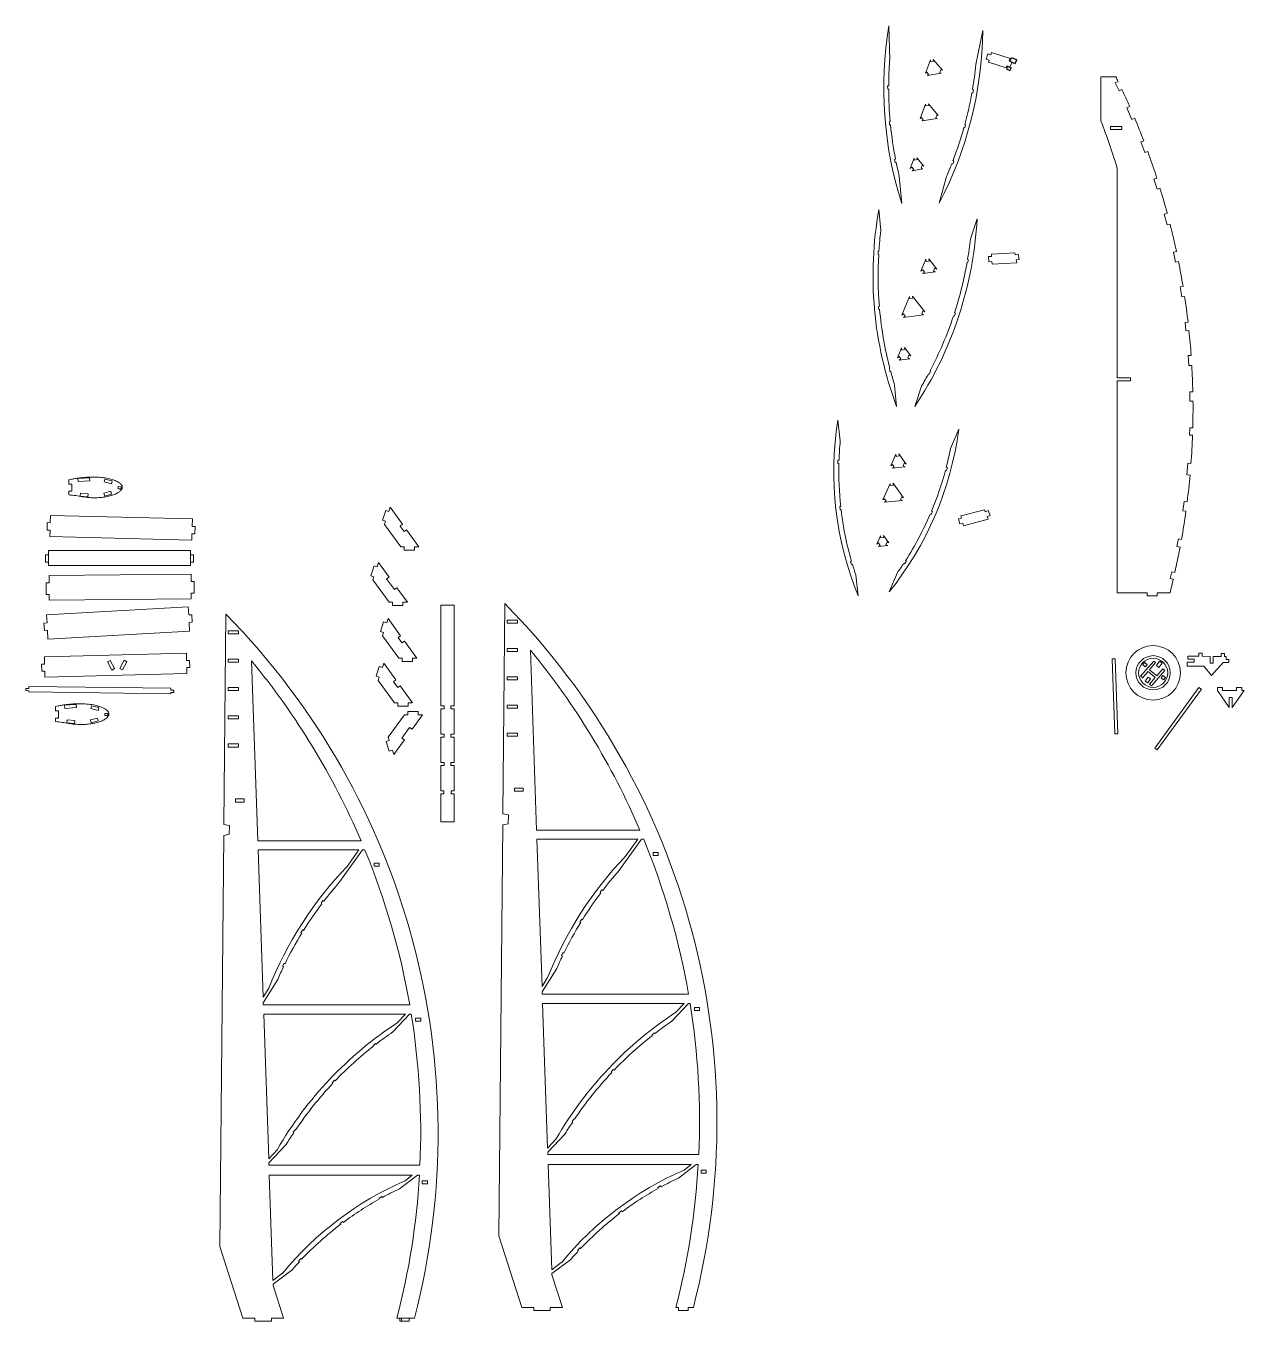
# Model space of a CAD drawing. Header units: millimetres. Extents: x -1108 to 1259, y -1005 to 1265.
# Drawn here: x -1065 to 142, y -93 to 1190 of the extents above; entities that cross this region are included whole.
import ezdxf

# ---------------------------------------------------------------- set-up
doc = ezdxf.new("R2010")
doc.units = ezdxf.units.MM

msp = doc.modelspace()

# ---------------------------------------------------------------- linework, layer by layer
at = {"color": 7, "linetype": 'Continuous', "lineweight": 15}
for p, q in [((-209.6, 1155.8), (-210.5, 1190.2)), ((-124.2, 1151.8), (-117.4, 1185.6)), ((-174.2, 1143.4), (-169.3, 1156.5)), ((-169.3, 1156.5), (-169.1, 1154.9)), ((-169.1, 1154.9), (-166.1, 1155.4)), ((-166.1, 1155.4), (-166.4, 1157)), ((-166.4, 1157), (-157.4, 1146.3)), ((-113.9, 1157.3), (-112.2, 1162.4)), ((-113.9, 1157.3), (-111.1, 1156.4)), ((-109.4, 1161.5), (-112.2, 1162.4)), ((-111.1, 1156.4), (-111.7, 1154.3)), ((-108.6, 1163.9), (-109.4, 1161.5)), ((-90.1, 1157.8), (-108.6, 1163.9)), ((-91.1, 1155.6), (-90.1, 1157.8)), ((-88.4, 1154.3), (-91.1, 1155.6)), ((-172.9, 1144.4), (-174.2, 1143.4)), ((-171, 1142.1), (-172.9, 1144.4)), ((-158.5, 1143.5), (-172.2, 1141.1)), ((-172.2, 1141.1), (-171, 1142.1)), ((-158.9, 1146.8), (-160, 1144)), ((-160, 1144), (-158.5, 1143.5)), ((-157.4, 1146.3), (-158.9, 1146.8)), ((-94.3, 1148.7), (-111.7, 1154.3)), ((-94.3, 1148.7), (-93.4, 1150.7)), ((-93.4, 1150.7), (-90.7, 1149.4)), ((-88.4, 1154.3), (-90.7, 1149.4)), ((-211.6, 1130.7), (-210.6, 1130.8)), ((-211.6, 1130.7), (-211.5, 1127.6)), ((-0.3, 1096.2), (-0.3, 1139.8)), ((-0.3, 1139.8), (14.5, 1139.8)), ((16.7, 1135.2), (13.9, 1133.9)), ((13.9, 1133.9), (17.8, 1125.9)), ((-211.5, 1127.6), (-210.6, 1127.6)), ((-127.3, 1123.7), (-128.1, 1123.9)), ((-127.6, 1127.1), (-126.6, 1126.9)), ((-126.6, 1126.9), (-127.3, 1123.7)), ((17.8, 1125.9), (20.5, 1127.2)), ((-179.3, 1098.4), (-174.1, 1112.5)), ((-174.1, 1112.5), (-173.9, 1111)), ((-173.9, 1111), (-170.9, 1111.5)), ((-170.9, 1111.5), (-171.2, 1113)), ((-171.2, 1113), (-161.6, 1101.4)), ((28.1, 1110.4), (25.2, 1109.1)), ((25.2, 1109.1), (30.2, 1097.6)), ((-209.9, 1095.5), (-209.1, 1095.5)), ((-209.9, 1095.5), (-209.8, 1092.3)), ((-209.8, 1092.3), (-208.8, 1092.3)), ((-178.2, 1099.3), (-179.3, 1098.4)), ((-176.3, 1097), (-178.2, 1099.3)), ((-162.6, 1098.6), (-177.4, 1096.1)), ((-177.4, 1096.1), (-176.3, 1097)), ((-162.9, 1101.9), (-164, 1099.1)), ((-164, 1099.1), (-162.6, 1098.6)), ((-161.6, 1101.4), (-162.9, 1101.9)), ((-135.2, 1092.6), (-134.4, 1092.4)), ((-134.4, 1092.4), (-135, 1089.3)), ((30.2, 1097.6), (33.1, 1098.8)), ((-135, 1089.3), (-136, 1089.5)), ((9.2, 1090.6), (20.5, 1090.6)), ((9.2, 1087.6), (9.2, 1090.6)), ((9.2, 1087.6), (20.5, 1087.6)), ((20.5, 1087.6), (20.5, 1090.6)), ((42.1, 1076.3), (39.2, 1075.3)), ((39.2, 1075.3), (43.1, 1064.7)), ((43.1, 1064.7), (46, 1065.8)), ((-204.8, 1057.9), (-203.8, 1058.1)), ((-204.8, 1057.9), (-204.3, 1054.8)), ((-204.3, 1054.8), (-203.2, 1054.9)), ((-189.2, 1049), (-185.5, 1059)), ((-185.5, 1059), (-185.2, 1057.1)), ((-185.2, 1057.1), (-182.2, 1057.7)), ((-182.2, 1057.7), (-182.6, 1059.5)), ((-182.6, 1059.5), (-175.7, 1051.3)), ((-147, 1053.3), (-148.1, 1053.7)), ((-146, 1056.3), (-147, 1053.3)), ((-146.9, 1056.7), (-146, 1056.3)), ((-197.6, 1014.4), (-200.2, 1041.4)), ((-187.8, 1050.2), (-189.2, 1049)), ((-185.8, 1047.9), (-187.8, 1050.2)), ((-176.8, 1048.5), (-187.3, 1046.7)), ((-187.3, 1046.7), (-185.8, 1047.9)), ((-177.5, 1052), (-178.5, 1049.1)), ((-178.5, 1049.1), (-176.8, 1048.5)), ((-175.7, 1051.3), (-177.5, 1052)), ((-160.6, 1014.7), (-153.4, 1040.9)), ((15.9, 841.5), (15.9, 1048.8)), ((55.1, 1039.4), (52.2, 1038.4)), ((52.2, 1038.4), (55.3, 1028.6)), ((55.3, 1028.6), (58.2, 1029.5)), ((-218.3, 987.4), (-220.2, 1008.4)), ((65.4, 1004.5), (62.4, 1003.7)), ((62.4, 1003.7), (65.2, 993.1)), ((-129.6, 979.1), (-123, 999.1)), ((65.2, 993.1), (68.2, 993.8)), ((-221.1, 967), (-220.2, 967)), ((-221.1, 967), (-221, 963.8)), ((-221, 963.8), (-220.4, 963.8)), ((-85.6, 965.5), (-108.8, 964)), ((-108.7, 961.8), (-108.8, 964)), ((-85.6, 965.5), (-85.2, 963.4)), ((-85.2, 963.4), (-82.2, 963.9)), ((-82.2, 963.9), (-81.3, 958.9)), ((74.5, 966.7), (71.5, 966.1)), ((71.5, 966.1), (73.6, 956.1)), ((-173.8, 959), (-178.7, 947.1)), ((-173.5, 956.8), (-173.8, 959)), ((-170.5, 957.2), (-173.5, 956.8)), ((-170.9, 959.4), (-170.5, 957.2)), ((-163, 949.3), (-170.9, 959.4)), ((-166.2, 947.3), (-165.1, 950.1)), ((-165.1, 950.1), (-163, 949.3)), ((-132.4, 955.5), (-133, 955.7)), ((-132.4, 958.8), (-131.6, 958.6)), ((-131.6, 958.6), (-132.4, 955.5)), ((-111.7, 961.6), (-108.7, 961.8)), ((-111.4, 956.6), (-111.7, 961.6)), ((-108.4, 956.8), (-111.4, 956.6)), ((-108.2, 954), (-108.4, 956.8)), ((-83.7, 955.6), (-108.2, 954)), ((-81.3, 958.9), (-84.2, 958.3)), ((-84.2, 958.3), (-83.7, 955.6)), ((73.6, 956.1), (76.6, 956.7)), ((-178.7, 947.1), (-176.9, 948.5)), ((-176.9, 948.5), (-175, 946.1)), ((-176.8, 944.8), (-164.1, 946.5)), ((-175, 946.1), (-176.8, 944.8)), ((-164.1, 946.5), (-166.2, 947.3)), ((81, 932.2), (78.1, 931.7)), ((78.1, 931.7), (79.7, 921.7)), ((-220.8, 912.3), (-219.8, 912.5)), ((-220.8, 912.3), (-220.4, 909.2)), ((-197.6, 903.7), (-190.1, 922.2)), ((-190.1, 922.2), (-189.8, 920.2)), ((-189.8, 920.2), (-186.8, 920.6)), ((-186.8, 920.6), (-187.1, 922.6)), ((-187.1, 922.6), (-174.9, 906.8)), ((79.7, 921.7), (82.6, 922.1)), ((-220.4, 909.2), (-219.5, 909.3)), ((-196, 905), (-197.6, 903.7)), ((-194.2, 902.6), (-196, 905)), ((-176, 904), (-195.8, 901.3)), ((-195.8, 901.3), (-194.2, 902.6)), ((-176.8, 907.6), (-177.9, 904.8)), ((-177.9, 904.8), (-176, 904)), ((-174.9, 906.8), (-176.8, 907.6)), ((-145.6, 902.5), (-146.4, 902.8)), ((-144.5, 905.5), (-145.6, 902.5)), ((-145.4, 905.8), (-144.5, 905.5)), ((86, 896.6), (83, 896.2)), ((83, 896.2), (83.9, 888)), ((83.9, 888), (86.9, 888.3)), ((-202, 861.4), (-198, 871.3)), ((-200.3, 862.7), (-202, 861.4)), ((-198.5, 860.3), (-200.3, 862.7)), ((-189.6, 860.5), (-200.2, 859)), ((-200.2, 859), (-198.5, 860.3)), ((-198, 871.3), (-197.7, 869.1)), ((-197.7, 869.1), (-194.7, 869.5)), ((-194.7, 869.5), (-195, 871.7)), ((-195, 871.7), (-188.5, 863.2)), ((-190.5, 864.1), (-191.6, 861.3)), ((-191.6, 861.3), (-189.6, 860.5)), ((-188.5, 863.2), (-190.5, 864.1)), ((89, 863.8), (86.1, 863.6)), ((86.1, 863.6), (86.7, 853.6)), ((-209.7, 851), (-209.4, 851)), ((-209.7, 851), (-209.3, 847.8)), ((-209.3, 847.8), (-208.5, 847.9)), ((-169.3, 848.3), (-170.4, 845.3)), ((-169.6, 848.4), (-169.3, 848.3)), ((86.7, 853.6), (89.7, 853.8)), ((-202.7, 813.2), (-204.7, 834.4)), ((-170.4, 845.3), (-171.1, 845.6)), ((15.9, 841.5), (28.9, 841.5)), ((15.9, 628.5), (15.9, 838.5)), ((28.9, 838.5), (15.9, 838.5)), ((28.9, 841.5), (28.9, 838.5)), ((-184.7, 813.1), (-178, 833.4)), ((90.7, 827.7), (87.7, 827.7)), ((87.7, 827.7), (87.9, 818.3)), ((87.9, 818.3), (90.9, 818.3)), ((-258.5, 779), (-260.9, 799.5)), ((-149.3, 771.5), (-141.1, 790.6)), ((87.6, 792), (87.4, 784.9)), ((87.4, 784.9), (90.4, 784.8)), ((90.7, 791.9), (87.6, 792)), ((-260.9, 760), (-259.8, 760)), ((-260.9, 760), (-260.8, 756.8)), ((-203.5, 765.8), (-208.5, 754.5)), ((-203.3, 763.7), (-203.5, 765.8)), ((-200.3, 764.1), (-203.3, 763.7)), ((-200.5, 766.1), (-200.3, 764.1)), ((-193.2, 756.1), (-200.5, 766.1)), ((-260.8, 756.8), (-259.9, 756.8)), ((-208.5, 754.5), (-206.9, 755.7)), ((-206.9, 755.7), (-205.1, 753.3)), ((-206.8, 752.1), (-194.4, 753.3)), ((-205.1, 753.3), (-206.8, 752.1)), ((-196.3, 754.2), (-195.1, 756.9)), ((-194.4, 753.3), (-196.3, 754.2)), ((-195.1, 756.9), (-193.2, 756.1)), ((-153.4, 749.6), (-154.3, 749.9)), ((-153.5, 753), (-152.4, 752.7)), ((-152.4, 752.7), (-153.4, 749.6)), ((85.9, 756.9), (84.9, 745.3)), ((84.9, 745.3), (88, 745.1)), ((88.9, 756.7), (85.9, 756.9)), ((-1022.7, 736.2), (-1022.7, 740.4)), ((-1019.7, 736.2), (-1022.7, 736.2)), ((-1019.7, 729.1), (-1019.7, 736.2)), ((-1002.4, 742.6), (-1013.9, 741.7)), ((-1013.9, 741.7), (-1013.6, 738.7)), ((-1013.6, 738.7), (-1002.1, 739.6)), ((-1002.1, 739.6), (-1002.4, 742.6)), ((-987, 741.3), (-987.7, 738.4)), ((-987.7, 738.4), (-980.5, 736.6)), ((-979.8, 739.5), (-987, 741.3)), ((-980.5, 736.6), (-979.8, 739.5)), ((-971, 733.7), (-974, 733.8)), ((-974, 733.8), (-974, 731.6)), ((-974, 731.6), (-971, 731.6)), ((-971, 731.6), (-971, 733.7)), ((-216.4, 720.6), (-209.2, 736.8)), ((-209.2, 736.8), (-209, 734.8)), ((-209, 734.8), (-206, 735.1)), ((-206, 735.1), (-206.2, 737.1)), ((-206.2, 737.1), (-195.8, 722.8)), ((-1022.7, 725.6), (-1022.7, 729.1)), ((-1022.7, 729.1), (-1019.7, 729.1)), ((-1011.1, 727.4), (-1011.4, 724.4)), ((-1011.4, 724.4), (-1004, 723.7)), ((-1003.7, 726.6), (-1011.1, 727.4)), ((-1004, 723.7), (-1003.7, 726.6)), ((-981.3, 729.1), (-988, 727.3)), ((-988, 727.3), (-987.2, 724.4)), ((-987.2, 724.4), (-980.5, 726.2)), ((-980.5, 726.2), (-981.3, 729.1)), ((-214.7, 721.8), (-216.4, 720.6)), ((-213, 719.4), (-214.7, 721.8)), ((-197, 720.1), (-214.6, 718.2)), ((-214.6, 718.2), (-213, 719.4)), ((-197.6, 723.6), (-198.8, 720.9)), ((-198.8, 720.9), (-197, 720.1)), ((-195.8, 722.8), (-197.6, 723.6)), ((82.1, 719.1), (80.8, 709.7)), ((85.1, 718.7), (82.1, 719.1)), ((-712, 700.4), (-708.9, 710.2)), ((-708.9, 710.2), (-705.8, 709.2)), ((-705.8, 709.2), (-704.4, 713.4)), ((-704.4, 713.4), (-692.1, 696.4)), ((-259, 714), (-258.1, 714.1)), ((-259, 714), (-258.7, 710.8)), ((-258.7, 710.8), (-257.7, 710.9)), ((-168.5, 706.1), (-169.4, 706.5)), ((-167.3, 709.1), (-168.5, 706.1)), ((-168.2, 709.4), (-167.3, 709.1)), ((-115.7, 710.9), (-139, 704.7)), ((-115.7, 710.9), (-114.9, 708.8)), ((-114.9, 708.8), (-112.1, 710)), ((-112.1, 710), (-110.2, 705.2)), ((80.8, 709.7), (83.9, 709.3)), ((-1044.4, 690.7), (-1044.2, 698.1)), ((-1041.2, 698), (-1044.2, 698.1)), ((-1041.2, 698), (-1041, 705.3)), ((-1041, 705.3), (-900.4, 701.7)), ((-900.6, 694.4), (-900.4, 701.7)), ((-900.6, 694.4), (-897.6, 694.3)), ((-897.6, 694.3), (-897.8, 686.9)), ((-709, 699.4), (-712, 700.4)), ((-710, 696.2), (-709, 699.4)), ((-693.9, 674), (-710, 696.2)), ((-694.5, 694.6), (-692.1, 696.4)), ((-690.6, 689.2), (-694.5, 694.6)), ((-141.3, 701.8), (-138.4, 702.6)), ((-140, 696.9), (-141.3, 701.8)), ((-137.1, 697.6), (-140, 696.9)), ((-138.4, 702.6), (-139, 704.7)), ((-136.4, 695), (-137.1, 697.6)), ((-111.9, 701.5), (-136.4, 695)), ((-110.2, 705.2), (-113, 704.1)), ((-113, 704.1), (-111.9, 701.5)), ((-1041.4, 690.6), (-1044.4, 690.7)), ((-1041.6, 684.2), (-1041.4, 690.6)), ((-1041.6, 684.2), (-900.9, 680.6)), ((-900.9, 680.6), (-900.8, 687)), ((-900.8, 687), (-897.8, 686.9)), ((-690.6, 689.2), (-688.2, 691)), ((-688.2, 691), (-675.9, 674)), ((-222.3, 676.7), (-218.6, 685)), ((-218.6, 685), (-218.4, 683)), ((-218.4, 683), (-215.4, 683.3)), ((-215.4, 683.3), (-215.7, 685.4)), ((-215.7, 685.4), (-210.3, 678)), ((76.4, 681.9), (75, 674.4)), ((79.5, 681.4), (76.4, 681.9)), ((-1043, 666.1), (-1043, 670.4)), ((-1043, 670.4), (-902.3, 670.4)), ((-902.3, 670.4), (-902.3, 666.1)), ((-690.5, 674), (-693.9, 674)), ((-690.5, 670.8), (-690.5, 674)), ((-680.3, 670.8), (-690.5, 670.8)), ((-675.9, 674), (-680.3, 674)), ((-680.3, 674), (-680.3, 670.8)), ((-220.6, 678), (-222.3, 676.7)), ((-218.9, 675.5), (-220.6, 678)), ((-220.6, 674.3), (-218.9, 675.5)), ((-211.5, 675.3), (-220.6, 674.3)), ((-212.2, 678.9), (-213.4, 676.1)), ((-213.4, 676.1), (-211.5, 675.3)), ((-210.3, 678), (-212.2, 678.9)), ((75, 674.4), (78.1, 673.8)), ((-1043, 666.1), (-1046, 666.1)), ((-1046, 658.9), (-1046, 666.1)), ((-1043, 658.9), (-1046, 658.9)), ((-1043, 658.9), (-1043, 666.1)), ((-1043, 655.6), (-1043, 658.9)), ((-902.3, 655.6), (-1043, 655.6)), ((-902.3, 666.1), (-902.3, 658.9)), ((-902.3, 666.1), (-899.3, 666.1)), ((-902.3, 658.9), (-902.3, 655.6)), ((-902.3, 658.9), (-899.3, 658.9)), ((-899.3, 666.1), (-899.3, 658.9)), ((-723.6, 645.5), (-720.4, 655.3)), ((-720.4, 655.3), (-717.4, 654.3)), ((-717.4, 654.3), (-716, 658.5)), ((-716, 658.5), (-705.6, 644.1)), ((-248.4, 659.6), (-247.4, 659.9)), ((-248.4, 659.6), (-247.4, 656.6)), ((-247.4, 656.6), (-246.5, 656.9)), ((-194.8, 657.4), (-195.6, 657.9)), ((-193, 660), (-194.8, 657.4)), ((-193.8, 660.6), (-193, 660)), ((-1042.4, 645.7), (-901.7, 646.9)), ((-1042.3, 638.6), (-1042.4, 645.7)), ((-901.6, 639.8), (-901.7, 646.9)), ((-720.5, 644.5), (-723.6, 645.5)), ((-721.6, 641.3), (-720.5, 644.5)), ((-708, 642.3), (-705.6, 644.1)), ((-700.3, 631.8), (-708, 642.3)), ((-240.7, 625.4), (-243.1, 646.2)), ((-210.1, 629.4), (-201.8, 648.7)), ((69.8, 649.4), (68.3, 642.9)), ((68.3, 642.9), (71.4, 642.2)), ((72.9, 648.7), (69.8, 649.4)), ((-1042.3, 638.6), (-1045.3, 638.5)), ((-1045.2, 627), (-1045.3, 638.5)), ((-901.6, 639.8), (-898.6, 639.8)), ((-898.6, 639.8), (-898.5, 628.3)), ((-705.5, 619.2), (-721.6, 641.3)), ((-697.9, 633.5), (-700.3, 631.8)), ((-697.9, 633.5), (-687.4, 619.2)), ((-1042.2, 627), (-1045.2, 627)), ((-1042.2, 621.4), (-1042.2, 627)), ((-1042.2, 621.4), (-901.5, 622.6)), ((-901.5, 628.3), (-898.5, 628.3)), ((-901.5, 622.6), (-901.5, 628.3)), ((-702.1, 619.2), (-705.5, 619.2)), ((-702.1, 615.9), (-702.1, 619.2)), ((-691.8, 615.9), (-702.1, 615.9)), ((-687.4, 619.2), (-691.8, 619.2)), ((-691.8, 619.2), (-691.8, 615.9)), ((-654.3, 616.3), (-654.3, 516.5)), ((-641.2, 616.3), (-654.3, 616.3)), ((-641.2, 516.5), (-641.2, 616.3)), ((-590.8, 617.9), (-592.8, 409.6)), ((45.5, 628.5), (15.9, 628.5)), ((45.5, 625.5), (45.5, 628.5)), ((45.5, 625.5), (55.5, 625.5)), ((68.1, 628.5), (55.5, 628.5)), ((55.5, 625.5), (55.5, 628.5)), ((-1044.9, 606.9), (-904.4, 614.8)), ((-1044.4, 598.8), (-1044.9, 606.9)), ((-904, 606.8), (-904.4, 614.8)), ((-904, 606.8), (-901, 606.9)), ((-901, 606.9), (-900.6, 599.5)), ((-867.1, 607.3), (-869.1, 399)), ((-707.9, 598.9), (-706.5, 603.1)), ((-706.5, 603.1), (-694.1, 586.1)), ((-1044.4, 598.8), (-1047.4, 598.6)), ((-1047, 591.2), (-1047.4, 598.6)), ((-1044, 591.4), (-1047, 591.2)), ((-1043.5, 582.7), (-1044, 591.4)), ((-1043.5, 582.7), (-903.1, 590.7)), ((-903.6, 599.3), (-900.6, 599.5)), ((-903.1, 590.7), (-903.6, 599.3)), ((-865, 590.8), (-854.7, 590.8)), ((-865, 587.8), (-865, 590.8)), ((-854.7, 587.8), (-854.7, 590.8)), ((-714.1, 590.2), (-711, 599.9)), ((-711, 599.9), (-707.9, 598.9)), ((-578.4, 601.4), (-588.7, 601.4)), ((-588.7, 598.4), (-588.7, 601.4)), ((-578.4, 598.4), (-588.7, 598.4)), ((-578.4, 601.4), (-578.4, 598.4)), ((-865, 587.8), (-854.7, 587.8)), ((-711.1, 589.2), (-714.1, 590.2)), ((-712.1, 585.9), (-711.1, 589.2)), ((-696, 563.8), (-712.1, 585.9)), ((-696.6, 584.3), (-694.1, 586.1)), ((-692.8, 579.1), (-696.6, 584.3)), ((-692.8, 579.1), (-690.3, 580.8)), ((-690.3, 580.8), (-677.9, 563.8)), ((-1046.9, 565), (-906.3, 568.7)), ((-1046.8, 557.9), (-1046.9, 565)), ((-906.1, 561.6), (-906.3, 568.7)), ((-578.4, 573.4), (-588.7, 573.4)), ((-588.7, 570.4), (-588.7, 573.4)), ((-578.4, 570.4), (-588.7, 570.4)), ((-578.4, 573.4), (-578.4, 570.4)), ((-565.5, 571.7), (-559.4, 393.3)), ((85.8, 565.9), (85.7, 562.9)), ((96.5, 565.8), (85.8, 565.9)), ((96.5, 565.8), (96.6, 568.8)), ((96.6, 568.8), (100, 568.7)), ((100, 565.7), (100, 568.7)), ((108, 565.6), (100, 565.7)), ((108, 565.6), (107.9, 558.9)), ((110.9, 558.8), (111, 565.6)), ((118.9, 565.5), (111, 565.6)), ((118.9, 565.5), (118.9, 568.5)), ((118.9, 568.5), (122.2, 568.4)), ((122.2, 565.4), (122.2, 568.4)), ((123.6, 565.4), (122.2, 565.4)), ((123.6, 565.4), (123.6, 562.4)), ((-1046.8, 557.9), (-1049.8, 557.8)), ((-1049.6, 550.9), (-1049.8, 557.8)), ((-981.9, 561.6), (-984.5, 560.1)), ((-984.5, 560.1), (-980.1, 552)), ((-977.5, 553.5), (-981.9, 561.6)), ((-980.1, 552), (-977.5, 553.5)), ((-968.1, 561.7), (-972.3, 553.5)), ((-972.3, 553.5), (-969.7, 552.1)), ((-969.7, 552.1), (-965.4, 560.3)), ((-965.4, 560.3), (-968.1, 561.7)), ((-906.1, 561.6), (-903.1, 561.6)), ((-905.9, 554.6), (-902.9, 554.7)), ((-905.8, 548.7), (-905.9, 554.6)), ((-903.1, 561.6), (-902.9, 554.7)), ((-865, 562.8), (-854.7, 562.8)), ((-865, 559.8), (-865, 562.8)), ((-865, 559.8), (-854.7, 559.8)), ((-854.7, 559.8), (-854.7, 562.8)), ((-841.8, 561.1), (-835.6, 382.7)), ((-718.4, 546), (-715.3, 555.7)), ((-715.3, 555.7), (-712.2, 554.7)), ((-712.2, 554.7), (-710.8, 558.9)), ((-710.8, 558.9), (-698.7, 542.2)), ((-692.6, 563.8), (-696, 563.8)), ((-692.6, 560.5), (-692.6, 563.8)), ((-682.4, 560.5), (-692.6, 560.5)), ((-677.9, 563.8), (-682.4, 563.8)), ((-682.4, 563.8), (-682.4, 560.5)), ((13.8, 563.3), (10.8, 563.2)), ((13.5, 488.8), (10.8, 563.2)), ((16.5, 488.9), (13.8, 563.3)), ((52, 561), (38.8, 546)), ((42.8, 559.6), (41.1, 557.2)), ((41.1, 557.2), (43.9, 555.2)), ((45.6, 557.6), (42.8, 559.6)), ((43.9, 555.2), (45.6, 557.6)), ((53.9, 559.4), (47.9, 552.4)), ((55, 546.2), (47.9, 552.4)), ((52, 561), (53.9, 559.4)), ((57.7, 560.7), (54.7, 556.4)), ((54.7, 556.4), (57.1, 554.7)), ((61, 553.2), (55, 546.2)), ((57.1, 554.7), (60.2, 558.9)), ((60.2, 558.9), (57.7, 560.7)), ((63, 551.5), (61, 553.2)), ((85.2, 559.9), (85.2, 556)), ((91.9, 559.8), (85.2, 559.9)), ((85.2, 556), (101.5, 555.8)), ((85.7, 562.9), (92, 562.8)), ((92, 562.8), (91.9, 559.8)), ((101.5, 555.8), (109.3, 546.8)), ((107.9, 558.9), (110.9, 558.8)), ((109.3, 546.8), (120.9, 559.4)), ((126.4, 559.4), (120.9, 559.4)), ((126.4, 562.4), (123.6, 562.4)), ((126.4, 559.4), (126.4, 562.4)), ((-1046.6, 550.9), (-1049.6, 550.9)), ((-1046.4, 545), (-1046.6, 550.9)), ((-1046.4, 545), (-905.8, 548.7)), ((-715.4, 545), (-718.4, 546)), ((-716.4, 541.8), (-715.4, 545)), ((-700.3, 519.6), (-716.4, 541.8)), ((-701.1, 540.4), (-698.7, 542.2)), ((-696.9, 534.6), (-701.1, 540.4)), ((-578.4, 545.4), (-588.7, 545.4)), ((-588.7, 542.4), (-588.7, 545.4)), ((-578.4, 542.4), (-588.7, 542.4)), ((-578.4, 545.4), (-578.4, 542.4)), ((38.8, 546), (40.8, 544.3)), ((40.8, 544.3), (46.4, 550.7)), ((46.5, 545), (43.6, 541.1)), ((43.6, 541.1), (46.1, 539.4)), ((46.1, 539.4), (48.9, 543.3)), ((46.4, 550.7), (53.5, 544.5)), ((48.9, 543.3), (46.5, 545)), ((47.8, 538.1), (53.5, 544.5)), ((63, 551.5), (49.8, 536.4)), ((60.9, 546.6), (59.2, 544.1)), ((59.2, 544.1), (61.9, 542.2)), ((63.7, 544.6), (60.9, 546.6)), ((61.9, 542.2), (63.7, 544.6)), ((-1065.3, 531.7), (-1065.3, 533.8)), ((-1062.3, 533.7), (-1065.3, 533.8)), ((-1062.3, 531.6), (-1065.3, 531.7)), ((-1062.3, 533.7), (-1062.3, 535.9)), ((-1062.3, 535.9), (-921.6, 534.1)), ((-1062.3, 530.3), (-1062.3, 531.6)), ((-1062.3, 530.3), (-921.7, 528.6)), ((-921.7, 528.6), (-921.6, 529.9)), ((-921.6, 532), (-921.6, 534.1)), ((-921.6, 532), (-918.6, 532)), ((-921.6, 529.9), (-918.6, 529.9)), ((-918.6, 532), (-918.6, 529.9)), ((-865, 534.8), (-854.7, 534.8)), ((-865, 531.8), (-865, 534.8)), ((-865, 531.8), (-854.7, 531.8)), ((-854.7, 531.8), (-854.7, 534.8)), ((-696.9, 534.6), (-694.4, 536.3)), ((-694.4, 536.3), (-682.3, 519.6)), ((49.8, 536.4), (47.8, 538.1)), ((96.8, 534.9), (53, 474.7)), ((55.5, 472.9), (99.3, 533.1)), ((96.8, 534.9), (99.3, 533.1)), ((115.1, 531.7), (115.1, 534.7)), ((115.1, 534.7), (120, 534.7)), ((115.1, 531.7), (126.7, 515)), ((120, 531.7), (120, 534.7)), ((134, 531.7), (120, 531.7)), ((129.7, 515), (141.5, 531.7)), ((134, 531.7), (134, 534.7)), ((134, 534.7), (139.2, 534.7)), ((139.2, 531.7), (139.2, 534.7)), ((141.5, 531.7), (139.2, 531.7)), ((-1035.9, 515.8), (-1035.9, 511.6)), ((-1015.6, 518), (-1027.1, 517.1)), ((-1027.1, 517.1), (-1026.8, 514.1)), ((-1026.8, 514.1), (-1015.3, 515)), ((-1015.3, 515), (-1015.6, 518)), ((-1000.2, 516.7), (-1000.9, 513.8)), ((-1000.9, 513.8), (-993.7, 512)), ((-993, 514.9), (-1000.2, 516.7)), ((-993.7, 512), (-993, 514.9)), ((-696.9, 519.6), (-700.3, 519.6)), ((-696.9, 516.4), (-696.9, 519.6)), ((-686.7, 516.4), (-696.9, 516.4)), ((-682.3, 519.6), (-686.7, 519.6)), ((-686.7, 519.6), (-686.7, 516.4)), ((-651.1, 516.5), (-654.3, 516.5)), ((-654.3, 513.5), (-654.3, 488.5)), ((-654.3, 513.5), (-651.1, 513.5)), ((-651.1, 513.5), (-651.1, 516.5)), ((-641.2, 516.5), (-644.4, 516.5)), ((-644.4, 516.5), (-644.4, 513.5)), ((-644.4, 513.5), (-641.2, 513.5)), ((-641.2, 488.5), (-641.2, 513.5)), ((-578.4, 517.4), (-588.7, 517.4)), ((-588.7, 514.4), (-588.7, 517.4)), ((-578.4, 514.4), (-588.7, 514.4)), ((-578.4, 517.4), (-578.4, 514.4)), ((126.7, 524.9), (126.7, 515)), ((129.7, 524.9), (126.7, 524.9)), ((129.7, 515), (129.7, 524.9)), ((-1032.9, 511.6), (-1035.9, 511.6)), ((-1035.9, 504.5), (-1035.9, 501)), ((-1035.9, 504.5), (-1032.9, 504.5)), ((-1032.9, 504.5), (-1032.9, 511.6)), ((-1024.4, 502.8), (-1024.7, 499.8)), ((-1017, 502), (-1024.4, 502.8)), ((-1017.3, 499), (-1017, 502)), ((-994.5, 504.5), (-1001.2, 502.7)), ((-1001.2, 502.7), (-1000.5, 499.8)), ((-1000.5, 499.8), (-993.7, 501.6)), ((-993.7, 501.6), (-994.5, 504.5)), ((-984.2, 509.1), (-987.2, 509.1)), ((-987.2, 509.1), (-987.2, 507)), ((-987.2, 507), (-984.2, 506.9)), ((-984.2, 506.9), (-984.2, 509.1)), ((-865, 506.8), (-854.7, 506.8)), ((-865, 503.8), (-865, 506.8)), ((-865, 503.8), (-854.7, 503.8)), ((-854.7, 503.8), (-854.7, 506.8)), ((-690.4, 507.8), (-706.5, 485.6)), ((-687, 507.8), (-690.4, 507.8)), ((-687, 511), (-687, 507.8)), ((-676.7, 511), (-687, 511)), ((-682.8, 493.4), (-672.3, 507.8)), ((-676.7, 507.8), (-676.7, 511)), ((-672.3, 507.8), (-676.7, 507.8)), ((-1024.7, 499.8), (-1017.3, 499)), ((-685.2, 495.2), (-692.9, 484.6)), ((-682.8, 493.4), (-685.2, 495.2)), ((-651, 488.5), (-654.3, 488.5)), ((-651, 485.5), (-651, 488.5)), ((-641.2, 488.5), (-644.5, 488.5)), ((-644.5, 488.5), (-644.5, 485.5)), ((-578.4, 489.4), (-588.7, 489.4)), ((-588.7, 486.4), (-588.7, 489.4)), ((-578.4, 489.4), (-578.4, 486.4)), ((13.5, 488.8), (16.5, 488.9)), ((-865, 478.8), (-854.7, 478.8)), ((-865, 475.8), (-865, 478.8)), ((-865, 475.8), (-854.7, 475.8)), ((-854.7, 475.8), (-854.7, 478.8)), ((-705.4, 482.4), (-708.5, 481.4)), ((-708.5, 481.4), (-705.3, 471.6)), ((-706.5, 485.6), (-705.4, 482.4)), ((-700.9, 468.4), (-690.4, 482.8)), ((-692.9, 484.6), (-690.4, 482.8)), ((-654.3, 485.5), (-654.3, 460.5)), ((-654.3, 485.5), (-651, 485.5)), ((-644.5, 485.5), (-641.2, 485.5)), ((-641.2, 460.5), (-641.2, 485.5)), ((-578.4, 486.4), (-588.7, 486.4)), ((-705.3, 471.6), (-702.2, 472.6)), ((-702.2, 472.6), (-700.9, 468.4)), ((55.5, 472.9), (53, 474.7)), ((-651, 460.5), (-654.3, 460.5)), ((-654.3, 457.5), (-654.3, 432.5)), ((-654.3, 457.5), (-651, 457.5)), ((-651, 457.5), (-651, 460.5)), ((-641.2, 460.5), (-644.5, 460.5)), ((-644.5, 460.5), (-644.5, 457.5)), ((-644.5, 457.5), (-641.2, 457.5)), ((-641.2, 432.5), (-641.2, 457.5)), ((-849.1, 424.3), (-857.7, 424.3)), ((-857.7, 421.3), (-857.7, 424.3)), ((-849.1, 421.3), (-849.1, 424.3)), ((-651.4, 432.5), (-654.3, 432.5)), ((-654.3, 429.5), (-654.3, 401.5)), ((-654.3, 429.5), (-651.4, 429.5)), ((-651.4, 429.5), (-651.4, 432.5)), ((-641.2, 432.5), (-644.1, 432.5)), ((-644.1, 432.5), (-644.1, 429.5)), ((-644.1, 429.5), (-641.2, 429.5)), ((-641.2, 401.5), (-641.2, 429.5)), ((-581.4, 434.9), (-572.8, 434.9)), ((-581.4, 431.9), (-581.4, 434.9)), ((-581.4, 431.9), (-572.8, 431.9)), ((-572.8, 434.9), (-572.8, 431.9)), ((-849.1, 421.3), (-857.7, 421.3)), ((-869.1, 399), (-863.5, 397.9)), ((-863.5, 397.9), (-863.8, 389.3)), ((-654.3, 401.5), (-641.2, 401.5)), ((-592.9, 398.7), (-596.9, -8.6)), ((-587.5, 399.8), (-592.9, 398.7)), ((-592.8, 409.6), (-587.3, 408.5)), ((-587.3, 408.5), (-587.5, 399.8)), ((-869.2, 388.1), (-873.1, -19.2)), ((-863.8, 389.3), (-869.2, 388.1)), ((-559.4, 393.3), (-457, 393.3)), ((-835.6, 382.7), (-733.3, 382.7)), ((-735.4, 373.8), (-835.3, 373.8)), ((-835.3, 373.8), (-830.3, 227.9)), ((-754.3, 342.5), (-731.7, 373.8)), ((-735.4, 373.8), (-747.2, 357.4)), ((-729.5, 373.8), (-731.7, 373.8)), ((-459.2, 384.4), (-559.1, 384.4)), ((-559.1, 384.4), (-554, 238.5)), ((-478, 353.1), (-455.5, 384.4)), ((-459.2, 384.4), (-470.9, 368)), ((-453.2, 384.4), (-455.5, 384.4)), ((-720.3, 360.7), (-715.2, 360.7)), ((-720.3, 357.7), (-720.3, 360.7)), ((-715.2, 360.7), (-715.2, 357.7)), ((-438.9, 371.3), (-444, 371.3)), ((-444, 371.3), (-444, 368.3)), ((-444, 368.3), (-438.9, 368.3)), ((-438.9, 368.3), (-438.9, 371.3)), ((-715.2, 357.7), (-720.3, 357.7)), ((-494.7, 334.3), (-496.5, 331.7)), ((-494.7, 334.3), (-493.9, 333.8)), ((-771, 323.7), (-772.8, 321.1)), ((-772.8, 321.1), (-772.1, 320.6)), ((-770.2, 323.2), (-771, 323.7)), ((-496.5, 331.7), (-495.8, 331.2)), ((-514.6, 305.2), (-516.5, 302.6)), ((-516.5, 302.6), (-515.7, 302)), ((-514.6, 305.2), (-514, 304.7)), ((-790.9, 294.6), (-792.8, 292)), ((-792.8, 292), (-792, 291.4)), ((-790.3, 294.1), (-790.9, 294.6)), ((-533.3, 272.2), (-534.8, 269.4)), ((-533.3, 272.2), (-532.4, 271.7)), ((-809.5, 261.6), (-811, 258.8)), ((-811, 258.8), (-810, 258.2)), ((-808.6, 261.1), (-809.5, 261.6)), ((-534.8, 269.4), (-533.8, 268.8)), ((-830.1, 222.5), (-815.8, 245.6)), ((-548.5, 247.5), (-554, 238.5)), ((-553.9, 233.1), (-539.5, 256.2)), ((-824.7, 236.9), (-830.3, 227.9)), ((-553.9, 233.1), (-553.8, 231)), ((-830.1, 222.5), (-830.1, 220.4)), ((-830.1, 220.4), (-685.1, 220.4)), ((-553.8, 231), (-408.9, 231)), ((-413.1, 221.7), (-553.5, 221.7)), ((-553.5, 221.7), (-548.5, 78.5)), ((-425.5, 204.1), (-409, 221.7)), ((-413.1, 221.7), (-421.3, 213)), ((-407.3, 221.7), (-409, 221.7)), ((-689.4, 211.1), (-829.7, 211.1)), ((-829.7, 211.1), (-824.8, 67.9)), ((-701.8, 193.5), (-685.2, 211.1)), ((-689.4, 211.1), (-697.6, 202.4)), ((-683.6, 211.1), (-685.2, 211.1)), ((-679.3, 207.1), (-674.2, 207.1)), ((-679.3, 204.1), (-679.3, 207.1)), ((-674.2, 207.1), (-674.2, 204.1)), ((-397.9, 217.6), (-403, 217.6)), ((-403, 217.6), (-403, 214.6)), ((-403, 214.6), (-397.9, 214.6)), ((-397.9, 214.6), (-397.9, 217.6)), ((-674.2, 204.1), (-679.3, 204.1)), ((-442.7, 192.7), (-445, 190.5)), ((-442.7, 192.7), (-442.1, 192)), ((-719, 182.1), (-721.3, 179.9)), ((-721.3, 179.9), (-720.9, 179.5)), ((-718.4, 181.4), (-719, 182.1)), ((-445, 190.5), (-444.6, 190.1)), ((-483.4, 156.2), (-485.5, 153.8)), ((-483.4, 156.2), (-482.7, 155.6)), ((-759.7, 145.6), (-761.8, 143.2)), ((-761.8, 143.2), (-761.1, 142.6)), ((-758.9, 145), (-759.7, 145.6)), ((-485.5, 153.8), (-484.9, 153.2)), ((-522.1, 107.3), (-524.2, 104.9)), ((-524.2, 104.9), (-523.6, 104.4)), ((-522.1, 107.3), (-521.8, 107.1)), ((-798.3, 96.7), (-800.5, 94.3)), ((-800.5, 94.3), (-799.9, 93.8)), ((-798.1, 96.5), (-798.3, 96.7)), ((-548.4, 74.3), (-531.1, 92.6)), ((-816.1, 77.2), (-824.8, 67.9)), ((-824.7, 63.7), (-807.4, 82)), ((-539.8, 87.8), (-548.5, 78.5)), ((-548.4, 74.3), (-548.3, 72.2)), ((-548.3, 72.2), (-398.7, 72.2)), ((-824.7, 63.7), (-824.6, 61.6)), ((-824.6, 61.6), (-675, 61.6)), ((-824.2, 51.5), (-682.5, 51.5)), ((-820.7, -52.8), (-824.2, 51.5)), ((-695.2, 38.1), (-677.5, 51.5)), ((-682.5, 51.5), (-689.6, 46.1)), ((-677.5, 51.5), (-675.5, 51.5)), ((-548, 62.1), (-406.2, 62.1)), ((-544.4, -42.2), (-548, 62.1)), ((-418.9, 48.7), (-401.3, 62.1)), ((-406.2, 62.1), (-413.3, 56.7)), ((-401.3, 62.1), (-399.2, 62.1)), ((-391.3, 56.5), (-396.4, 56.5)), ((-396.4, 56.5), (-396.4, 53.5)), ((-396.4, 53.5), (-391.3, 53.5)), ((-391.3, 53.5), (-391.3, 56.5)), ((-672.7, 45.9), (-667.6, 45.9)), ((-672.7, 42.9), (-672.7, 45.9)), ((-667.6, 42.9), (-672.7, 42.9)), ((-667.6, 45.9), (-667.6, 42.9)), ((-436.5, 41.2), (-439.2, 39.5)), ((-439.2, 39.5), (-438.7, 38.7)), ((-436.5, 41.2), (-435.9, 40.2)), ((-712.8, 30.6), (-715.5, 28.9)), ((-715.5, 28.9), (-715, 28.1)), ((-712.2, 29.6), (-712.8, 30.6)), ((-475.2, 16.3), (-477.8, 14.4)), ((-477.8, 14.4), (-477.2, 13.6)), ((-475.2, 16.3), (-474.7, 15.5)), ((-751.5, 5.7), (-754.1, 3.8)), ((-754.1, 3.8), (-753.5, 3)), ((-751, 4.9), (-751.5, 5.7)), ((-596.9, -8.6), (-574, -79.4)), ((-873.1, -19.2), (-850.3, -90)), ((-516.7, -20.4), (-518.8, -22.9)), ((-518.8, -22.9), (-518.1, -23.5)), ((-516.7, -20.4), (-515.9, -21.1)), ((-793, -31), (-795.1, -33.5)), ((-795.1, -33.5), (-794.4, -34)), ((-792.2, -31.7), (-793, -31)), ((-534.9, -35), (-544.4, -42.2)), ((-544.2, -45.9), (-525.6, -31.8)), ((-811.2, -45.6), (-820.7, -52.8)), ((-820.5, -56.5), (-801.9, -42.4)), ((-544.2, -47), (-544.2, -45.9)), ((-533.7, -79.4), (-544.2, -47)), ((-820.5, -57.6), (-820.5, -56.5)), ((-810, -90), (-820.5, -57.6)), ((-574, -79.4), (-562.1, -79.4)), ((-562.1, -82.4), (-562.1, -79.4)), ((-562.1, -82.4), (-545.8, -82.4)), ((-545.8, -79.4), (-533.7, -79.4)), ((-545.8, -82.4), (-545.8, -79.4)), ((-421.5, -79.4), (-418.7, -79.4)), ((-418.7, -82.4), (-418.7, -79.4)), ((-418.7, -82.4), (-409.2, -82.4)), ((-409.2, -79.4), (-404, -79.4)), ((-409.2, -82.4), (-409.2, -79.4)), ((-850.3, -90), (-838.4, -90)), ((-838.4, -93), (-838.4, -90)), ((-822.1, -93), (-838.4, -93)), ((-822.1, -90), (-810, -90)), ((-822.1, -93), (-822.1, -90)), ((-697.7, -90), (-680.3, -90)), ((-695, -93), (-695, -90)), ((-693.2, -93), (-695, -93)), ((-693.2, -93), (-693.2, -90)), ((-685.5, -93), (-693.2, -93)), ((-685.5, -93), (-685.5, -90))]:
    msp.add_line(p, q, dxfattribs=at)
at = {"color": 7, "linetype": 'Continuous'}
for p, q in [((-90.5, 1155.3), (-88.8, 1158.9)), ((-90.5, 1155.3), (-85.4, 1152.9)), ((-88.8, 1158.9), (-83.7, 1156.5)), ((-85.4, 1152.9), (-83.7, 1156.5)), ((-92.8, 1150.4), (-94, 1147.8)), ((-94, 1147.8), (-90.5, 1146.1)), ((-92.8, 1150.4), (-89.3, 1148.7)), ((-89.3, 1148.7), (-90.5, 1146.1))]:
    msp.add_line(p, q, dxfattribs=at)
at = {"color": 7, "linetype": 'Continuous', "lineweight": 15}
for radius in [27, 17, 14.4]:
    msp.add_circle((51.4, 549.3), radius, dxfattribs=at)
for centre, radius, start, end in [((159.5, 1128.8), 375, 170.575, 197.7628), ((-492.4, 1189.4), 375, 332.2283, 359.4161), ((159.5, 1128.8), 370.1, 175.82, 179.688), ((-492.4, 1189.4), 370.1, 350.3031, 354.1711), ((-653.1, 811.3), 744, 25.8111, 26.2011), ((159.5, 1128.8), 370.1, 180.1839, 185.1573), ((-492.4, 1189.4), 370.1, 344.8338, 349.8072), ((-653.1, 811.3), 744, 23.7015, 25.1254), ((159.5, 1128.8), 370.1, 185.6538, 191.0106), ((-818.6, 790.3), 873.6, 17.2112, 20.4985), ((-653.1, 811.3), 744, 20.8685, 22.7341), ((-492.4, 1189.4), 370.1, 338.9805, 344.3373), ((-653.1, 811.3), 744, 17.8504, 20.0013), ((159.5, 1128.8), 370.1, 191.5062, 193.6515), ((-492.4, 1189.4), 370.1, 336.3396, 338.4849), ((-653.1, 811.3), 744, 15.0521, 17.0536), ((146.8, 942.9), 372.9, 169.8846, 200.3564), ((-495.3, 1019.5), 372.9, 326.3925, 356.8642), ((-653.1, 811.3), 744, 12.0569, 14.2014), ((146.8, 942.9), 367.9, 173.0476, 176.2419), ((-495.3, 1019.5), 367.9, 350.5069, 353.7013), ((146.8, 942.9), 367.9, 176.7424, 184.747), ((-495.3, 1019.5), 367.9, 342.0019, 350.0064), ((-653.1, 811.3), 744, 9.3489, 11.2719), ((-653.1, 811.3), 744, 6.5819, 8.5665), ((146.8, 942.9), 367.9, 185.2456, 194.4659), ((-495.3, 1019.5), 367.9, 332.2829, 341.5032), ((-653.1, 811.3), 744, 4.0489, 5.9411), ((146.8, 942.9), 367.9, 194.9692, 197.1468), ((-653.1, 811.3), 744, 1.2644, 3.2716), ((-495.3, 1019.5), 367.9, 329.6021, 331.7796), ((-653.1, 811.3), 744, 358.5054, 0.5423), ((59.1, 748.6), 324.1, 170.9515, 202.3273), ((-462.5, 832.8), 324.1, 321.1404, 352.5161), ((-653.1, 811.3), 744, 355.7891, 357.9605), ((59.1, 748.6), 319.1, 174.5318, 177.9462), ((-462.5, 832.8), 319.1, 345.5214, 348.9358), ((59.1, 748.6), 319.1, 178.5215, 186.2076), ((-462.5, 832.8), 319.1, 337.26, 344.9461), ((-653.1, 811.3), 744, 352.8484, 354.8929), ((59.1, 748.6), 319.1, 186.7822, 196.1233), ((-462.5, 832.8), 319.1, 327.3443, 336.6854), ((-653.1, 811.3), 744, 349.9442, 352.1184), ((-653.1, 811.3), 744, 347.3758, 349.3537), ((59.1, 748.6), 319.1, 196.6983, 198.7043), ((-462.5, 832.8), 319.1, 324.7633, 326.7693), ((-653.1, 811.3), 744, 345.7795, 346.8603), ((-1113.4, 104.3), 732.7, 345.483, 44.5018), ((-1389.7, 93.7), 732.7, 345.483, 44.5018), ((-1132.1, 104.9), 734.1, 23.1328, 39.4866), ((-1408.3, 94.3), 734.1, 23.1328, 39.4866), ((-1408.3, 94.3), 734.1, 9.8876, 22.3751), ((-1132.1, 104.9), 734.1, 9.8876, 22.3751), ((-200.1, 108.6), 375, 136.2315, 158.2587), ((-476.4, 98), 375, 136.2315, 158.2587), ((-200.1, 108.6), 370.1, 138.6641, 142.5322), ((-476.4, 98), 370.1, 138.6641, 142.5322), ((-200.1, 108.6), 370.1, 143.028, 148.0015), ((-476.4, 98), 370.1, 143.028, 148.0015), ((-200.1, 108.6), 370.1, 148.498, 153.8547), ((-476.4, 98), 370.1, 148.498, 153.8547), ((-476.4, 98), 370.1, 154.3504, 156.4957), ((-200.1, 108.6), 370.1, 154.3504, 156.4957), ((-1132.1, 104.9), 734.1, 357.4483, 9.1529), ((-1408.3, 94.3), 734.1, 357.4483, 9.1529), ((-217.1, -99), 372.9, 123.2028, 149.9421), ((-493.4, -109.6), 372.9, 123.2028, 149.9421), ((-493.4, -109.6), 367.9, 124.511, 127.7054), ((-217.1, -99), 367.9, 124.511, 127.7054), ((-217.1, -99), 367.9, 128.2059, 136.2105), ((-493.4, -109.6), 367.9, 128.2059, 136.2105), ((-493.4, -109.6), 367.9, 136.7091, 145.9294), ((-217.1, -99), 367.9, 136.7091, 145.9294), ((-217.1, -99), 367.9, 146.4327, 148.6102), ((-493.4, -109.6), 367.9, 146.4327, 148.6102), ((-1408.3, 94.3), 734.1, 345.4627, 356.6587), ((-284.2, -240.6), 324.1, 113.4691, 140.6477), ((-1132.1, 104.9), 734.1, 345.4627, 356.6587), ((-560.5, -251.2), 324.1, 113.4691, 140.6477), ((-284.2, -240.6), 319.1, 118.9508, 126.6369), ((-284.2, -240.6), 319.1, 114.9612, 118.3755), ((-560.5, -251.2), 319.1, 118.9508, 126.6369), ((-560.5, -251.2), 319.1, 114.9612, 118.3755), ((-284.2, -240.6), 319.1, 127.2115, 136.5526), ((-560.5, -251.2), 319.1, 127.2115, 136.5526), ((-284.2, -240.6), 319.1, 137.1277, 139.1336), ((-560.5, -251.2), 319.1, 137.1277, 139.1336)]:
    msp.add_arc(centre, radius, start, end, dxfattribs=at)
for points, knots in [([(-1022.7, 740.4), (-1021.8, 740.7), (-1019.7, 741.2), (-1016.3, 741.8), (-1012.2, 742.4), (-1007.5, 742.9), (-1002.5, 743.2), (-997, 743.3), (-991.3, 743), (-985.5, 742.3), (-980.3, 741), (-976, 739.4), (-972.9, 737.7), (-970.9, 735.9), (-970, 734.5), (-969.8, 733.5), (-969.8, 732.5), (-970.3, 731.1), (-971.6, 729.4), (-974.2, 727.6), (-977.7, 725.8), (-982.3, 724.4), (-987.5, 723.4), (-992.8, 722.8), (-997.9, 722.7), (-1003.4, 722.9), (-1009.3, 723.7), (-1016, 724.9), (-1020.4, 725.4), (-1022.7, 725.6)], [0, 0, 0, 0, 0.024112, 0.055506, 0.09279, 0.134579, 0.179507, 0.226247, 0.279185, 0.331278, 0.382053, 0.419344, 0.451886, 0.478105, 0.487458, 0.496096, 0.504603, 0.513569, 0.53439, 0.560467, 0.596325, 0.638951, 0.687377, 0.736141, 0.780565, 0.821498, 0.881588, 0.939917, 1, 1, 1, 1]), ([(-1035.9, 501), (-1033.7, 500.8), (-1029.5, 500.3), (-1023.2, 499.2), (-1016.7, 498.3), (-1010.6, 498), (-1004.9, 498.3), (-999.8, 498.9), (-995, 499.9), (-990.7, 501.3), (-987.3, 503), (-984.9, 504.8), (-983.5, 506.5), (-983.1, 507.9), (-983, 508.9), (-983.3, 509.9), (-984, 511.1), (-985.3, 512.4), (-987.3, 513.7), (-989.9, 515), (-993.1, 516.2), (-997.6, 517.5), (-1003.5, 518.3), (-1009.9, 518.7), (-1015.7, 518.6), (-1020.8, 518.3), (-1025.4, 517.8), (-1029.5, 517.2), (-1033, 516.6), (-1035, 516.1), (-1035.9, 515.8)], [0, 0, 0, 0, 0.057414, 0.11308, 0.170055, 0.231681, 0.274604, 0.321135, 0.366207, 0.405871, 0.439495, 0.465571, 0.486389, 0.495354, 0.503861, 0.512498, 0.521851, 0.5399, 0.561274, 0.585608, 0.617134, 0.650456, 0.71145, 0.773772, 0.82051, 0.865435, 0.90722, 0.944501, 0.975892, 1, 1, 1, 1])]:
    msp.add_open_spline(points, degree=3, knots=knots, dxfattribs=at)

doc.saveas('drawing.dxf')
